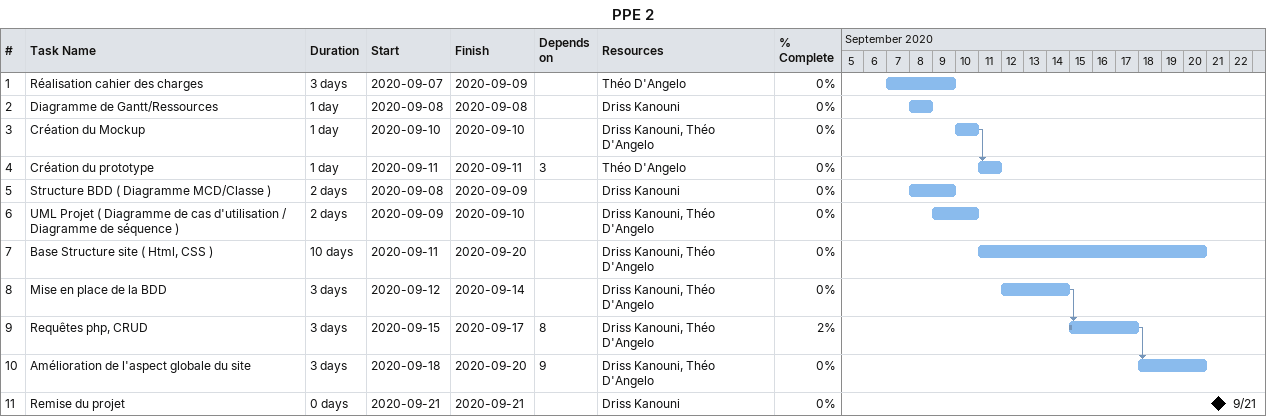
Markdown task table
PPE 2

| ID | Task | Duration | Start | Finish | Predecessors | Resources | % complete |
|---|---|---|---|---|---|---|---|
| 1 | Réalisation cahier des charges | 3d | 2020-09-07 | 2020-09-09 |  | Théo D'Angelo | 0 |
| 2 | Diagramme de Gantt/Ressources | 1d | 2020-09-08 | 2020-09-08 |  | Driss Kanouni | 0 |
| 3 | Création du Mockup | 1d | 2020-09-10 | 2020-09-10 |  | Driss Kanouni, Théo D'Angelo | 0 |
| 4 | Création du prototype | 1d | 2020-09-11 | 2020-09-11 | 3 | Théo D'Angelo | 0 |
| 5 | Structure BDD ( Diagramme MCD/Classe ) | 2d | 2020-09-08 | 2020-09-09 |  | Driss Kanouni | 0 |
| 6 | UML Projet ( Diagramme de cas d'utilisation / Diagramme de séquence ) | 2d | 2020-09-09 | 2020-09-10 |  | Driss Kanouni, Théo D'Angelo | 0 |
| 7 | Base Structure site ( Html, CSS ) | 10d | 2020-09-11 | 2020-09-20 |  | Driss Kanouni, Théo D'Angelo | 0 |
| 8 | Mise en place de la BDD | 3d | 2020-09-12 | 2020-09-14 |  | Driss Kanouni, Théo D'Angelo | 0 |
| 9 | Requêtes php, CRUD | 3d | 2020-09-15 | 2020-09-17 | 8 | Driss Kanouni, Théo D'Angelo | 2 |
| 10 | Amélioration de l'aspect globale du site | 3d | 2020-09-18 | 2020-09-20 | 9 | Driss Kanouni, Théo D'Angelo | 0 |
| 11 | Remise du projet | 0d | 2020-09-21 | 2020-09-21 |  | Driss Kanouni | 0 |
